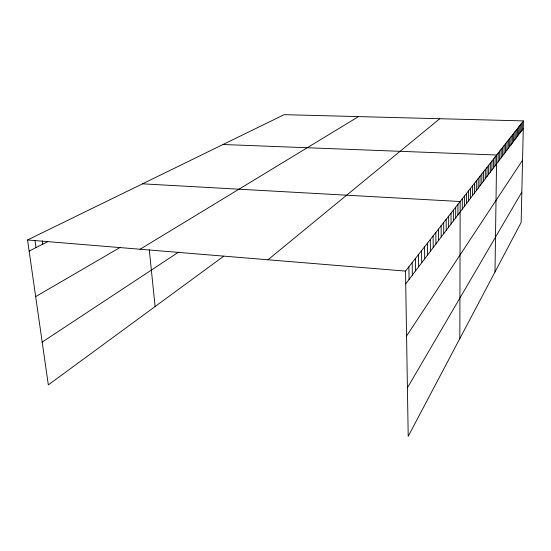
<?xml version="1.0" encoding="UTF-8"?>
<svg xmlns="http://www.w3.org/2000/svg" width="551" height="551" viewBox="0 0 551 551"><rect width="100%" height="100%" fill="white"/><g stroke="black" fill="none" stroke-linecap="round" stroke-linejoin="round"><path stroke-width="0.83" d="M453.383 220.91L453.383 210.138M455.677 217.879L455.684 207.21M457.922 214.911L457.936 204.338M459.837 338.562L460.147 201.521L142.509 183.827M462.282 209.153L462.317 198.759M464.403 206.35L464.438 196.06M466.477 203.608L466.525 193.401M468.515 200.915L468.57 190.798M470.513 198.277L470.575 188.249M472.476 195.688L472.538 185.742M474.404 193.139L474.473 183.283M476.291 190.646L476.367 180.866M478.144 188.194L478.227 178.496M479.969 185.79L480.052 176.168M481.76 183.421L481.849 173.889M483.516 181.1L483.613 171.643M485.245 178.82L485.341 169.439M486.939 176.582L487.043 167.27M488.606 174.378L488.716 165.142M490.245 172.208L490.356 163.048M491.857 170.08L491.974 160.995M493.441 167.993L493.558 158.97M494.998 165.934L495.122 156.98M494.998 271.98L496.658 155.024L223.031 144.507M498.083 161.856L498.214 153.047M499.605 159.845L499.743 151.098M501.107 157.861L501.245 149.183M502.588 155.912L502.726 147.296M504.034 153.991L504.179 145.443M505.467 152.104L505.611 143.625M506.872 150.251L507.016 141.834M508.249 148.426L508.401 140.064M509.613 146.621L509.765 138.329M510.956 144.858L511.108 136.62M512.272 143.115L512.43 134.94M513.573 141.4L513.732 133.28M514.848 139.706L515.013 131.655M516.108 138.046L516.273 130.043M517.348 136.407L517.513 128.466M518.567 134.795L518.739 126.909M519.772 133.204L519.937 125.373M520.957 131.641L521.129 123.858M522.128 130.098L522.3 122.37M523.45 120.903L521.143 222.466L408.201 436.337L405.515 271.106L523.45 120.903L284.144 114.663L27.55 239.967L48.323 384.894L223.754 256.174M407.416 387.808L521.831 192.12M406.569 336.007L522.555 160.203M405.722 283.875L523.278 128.576M267.993 259.776L439.753 118.72M42.186 342.095L178.538 252.158M140.119 249.238L358.529 116.598M35.67 296.624L120.359 247.303M29.141 251.084L47.841 241.613M27.55 239.967L405.515 271.106M35.05 240.835L36.001 247.613M42.255 240.849L42.723 244.21M149.266 249.651L155.106 306.542M412.169 262.627L412.348 275.128M408.883 266.815L409.076 279.447M415.378 258.543L415.537 270.906M421.57 250.657L421.701 262.765M418.512 254.555L418.657 266.787M427.48 243.136L427.583 254.996M424.559 246.855L424.676 258.839M430.331 239.499L430.421 251.242M435.848 232.474L435.917 243.983M433.12 235.945L433.203 247.571M441.131 225.745L441.179 237.04M438.52 229.071L438.575 240.477M446.186 219.305L446.214 230.387M443.686 222.494L443.72 233.672M451.035 213.134L451.042 224.002M448.638 216.185L448.652 227.164"/></g></svg>
